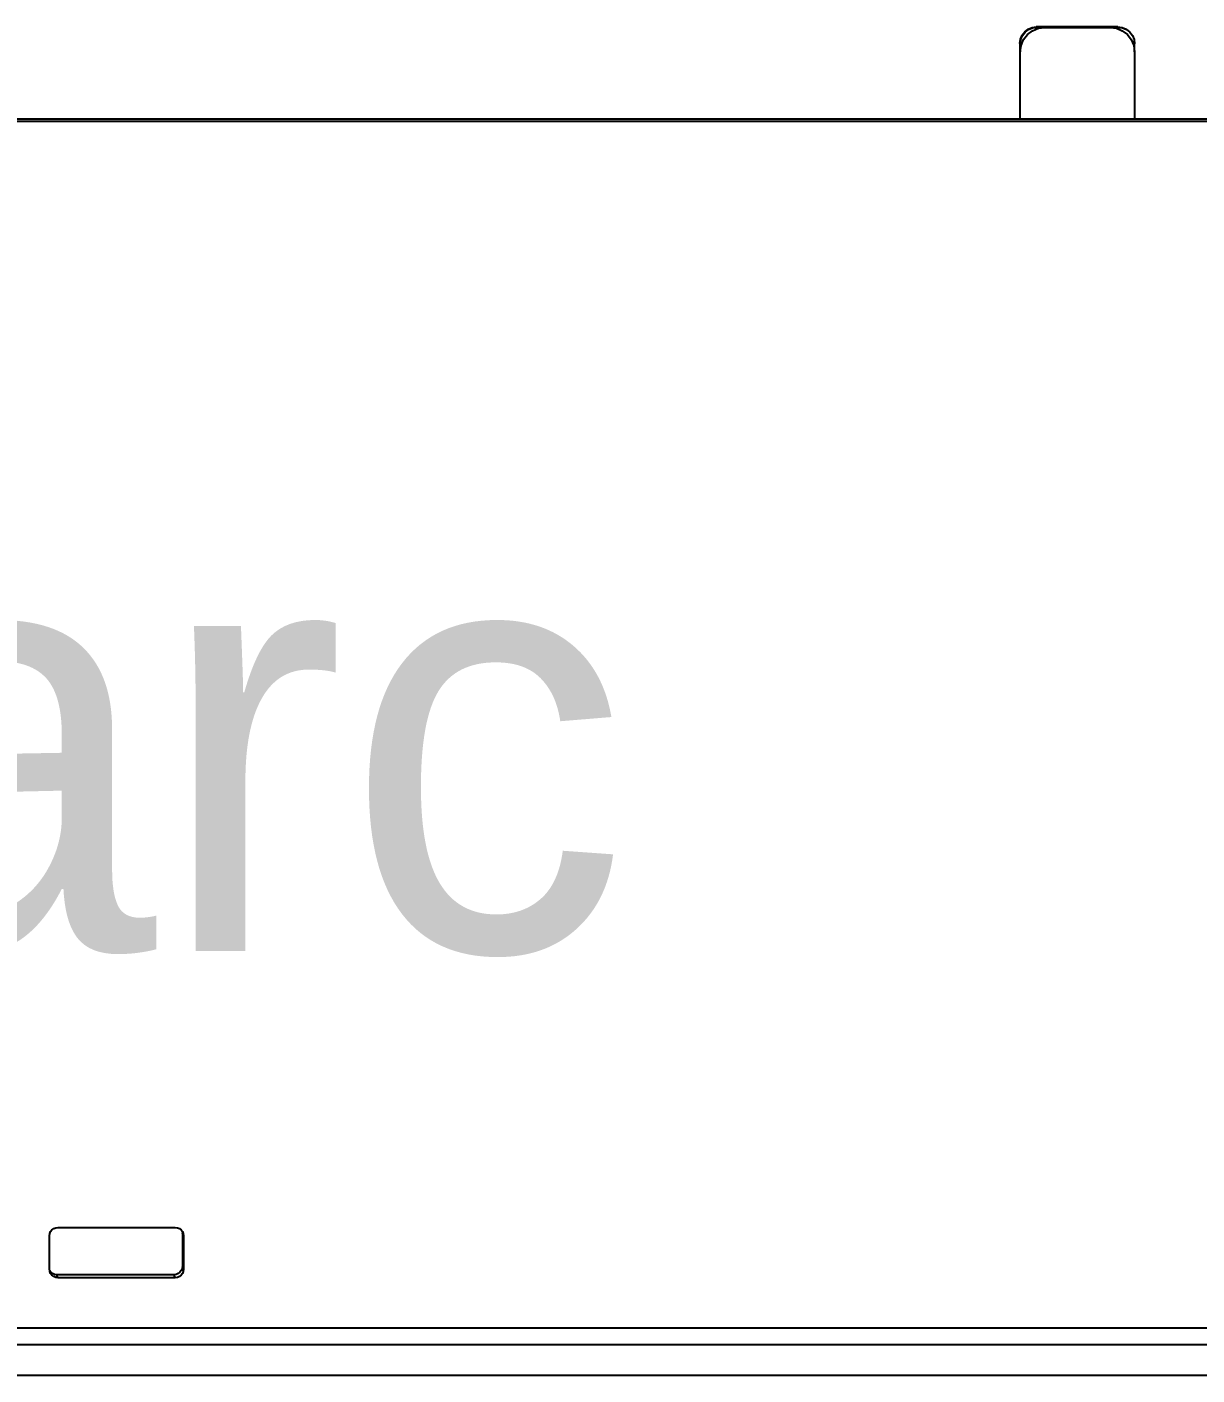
# Model space of a CAD drawing. Extents: x -4.2 to 4.2, y -5.7 to 5.7.
# Drawn here: x 0.797 to 1.35, y -2.264 to -1.627 of the extents above; entities that cross this region are included whole.
import ezdxf

# ---------------------------------------------------------------- set-up
doc = ezdxf.new("R2010")
doc.units = 0
doc.layers.get('0').update_dxf_attribs({"linetype": 'CONTINUOUS'})

msp = doc.modelspace()

# ---------------------------------------------------------------- linework, layer by layer
for p, q in [((1.2674, -1.63127), (1.26863, -1.62968)), ((1.26757, -1.63149), (1.2688, -1.6299)), ((1.26863, -1.62968), (1.27022, -1.62845)), ((1.2688, -1.6299), (1.27039, -1.62867)), ((1.26993, -1.63103), (1.27232, -1.62919)), ((1.27022, -1.62845), (1.27208, -1.62768)), ((1.27039, -1.62867), (1.27225, -1.6279)), ((1.27208, -1.62768), (1.27408, -1.62742)), ((1.27225, -1.6279), (1.27425, -1.62764)), ((1.27232, -1.62919), (1.27511, -1.62803)), ((1.27425, -1.62764), (1.27408, -1.62742)), ((1.27793, -1.62742), (1.27408, -1.62742)), ((1.2781, -1.62764), (1.27425, -1.62764)), ((1.27511, -1.62803), (1.2781, -1.62764)), ((1.2781, -1.62764), (1.27793, -1.62742)), ((1.30877, -1.62742), (1.27793, -1.62742)), ((1.2781, -1.62764), (1.30895, -1.62764)), ((1.30895, -1.62764), (1.30877, -1.62742)), ((1.31263, -1.62742), (1.30877, -1.62742)), ((1.30895, -1.62764), (1.31194, -1.62803)), ((1.31281, -1.62764), (1.30895, -1.62764)), ((1.31194, -1.62803), (1.31473, -1.62919)), ((1.31263, -1.62742), (1.31463, -1.62768)), ((1.31281, -1.62764), (1.31263, -1.62742)), ((1.31281, -1.62764), (1.3148, -1.6279)), ((1.31463, -1.62768), (1.31648, -1.62845)), ((1.31473, -1.62919), (1.31713, -1.63103)), ((1.3148, -1.6279), (1.31666, -1.62867)), ((1.31648, -1.62845), (1.31808, -1.62968)), ((1.31666, -1.62867), (1.31826, -1.6299)), ((1.31826, -1.6299), (1.31808, -1.62968)), ((1.31826, -1.6299), (1.31948, -1.63149)), ((1.26637, -1.63513), (1.26663, -1.63313)), ((1.26654, -1.63535), (1.26637, -1.63513)), ((1.26637, -1.63513), (1.26637, -1.63898)), ((1.26654, -1.63535), (1.2668, -1.63335)), ((1.26654, -1.63535), (1.26654, -1.63921)), ((1.26654, -1.63921), (1.26693, -1.63621)), ((1.26663, -1.63313), (1.2674, -1.63127)), ((1.2668, -1.63335), (1.26757, -1.63149)), ((1.26693, -1.63621), (1.26809, -1.63342)), ((1.26809, -1.63342), (1.26993, -1.63103)), ((1.31713, -1.63103), (1.31897, -1.63342)), ((1.31897, -1.63342), (1.32012, -1.63621)), ((1.31948, -1.63149), (1.32026, -1.63335)), ((1.32012, -1.63621), (1.32052, -1.63921)), ((1.32026, -1.63335), (1.32052, -1.63535)), ((1.32052, -1.63921), (1.32052, -1.63535)), ((1.26637, -1.63898), (1.26637, -1.67097)), ((1.26654, -1.63921), (1.26637, -1.63898)), ((1.26654, -1.67097), (1.26654, -1.63921)), ((1.32052, -1.63921), (1.32052, -1.67097)), ((1.38041, -1.67201), (0.42941, -1.67202)), ((1.26637, -1.67097), (0.42968, -1.67097)), ((1.26654, -1.67097), (1.26637, -1.67097)), ((1.32052, -1.67097), (1.26654, -1.67097)), ((1.37955, -1.67097), (1.32052, -1.67097)), ((0.80813, -2.1975), (0.80853, -2.19654)), ((0.80853, -2.19654), (0.80916, -2.19572)), ((0.80916, -2.19572), (0.80998, -2.19509)), ((0.80998, -2.19509), (0.81093, -2.1947)), ((0.81093, -2.1947), (0.81196, -2.19456)), ((0.81196, -2.19456), (0.86738, -2.19456)), ((0.86738, -2.19456), (0.8684, -2.1947)), ((0.8684, -2.1947), (0.86936, -2.19509)), ((0.86936, -2.19509), (0.87018, -2.19572)), ((0.87018, -2.19572), (0.87069, -2.19639)), ((0.87069, -2.19639), (0.87079, -2.19714)), ((0.87069, -2.19639), (0.87081, -2.19654)), ((0.87079, -2.19714), (0.87079, -2.21296)), ((0.87133, -2.19851), (0.87079, -2.19714)), ((0.87081, -2.19654), (0.87119, -2.19748)), ((0.808, -2.19852), (0.80813, -2.1975)), ((0.808, -2.21436), (0.808, -2.19852)), ((0.87119, -2.19748), (0.87133, -2.19851)), ((0.87133, -2.19851), (0.87133, -2.21434)), ((0.80809, -2.21503), (0.808, -2.21436)), ((0.80865, -2.21576), (0.80809, -2.21503)), ((0.80813, -2.21538), (0.80809, -2.21503)), ((0.80852, -2.21632), (0.80813, -2.21538)), ((0.80915, -2.21714), (0.80852, -2.21632)), ((0.80947, -2.21639), (0.80865, -2.21576)), ((0.86963, -2.21576), (0.86881, -2.21639)), ((0.87026, -2.21494), (0.86963, -2.21576)), ((0.8708, -2.21632), (0.87017, -2.21714)), ((0.87065, -2.21399), (0.87026, -2.21494)), ((0.87079, -2.21296), (0.87065, -2.21399)), ((0.87133, -2.21434), (0.87079, -2.21296)), ((0.87119, -2.21537), (0.8708, -2.21632)), ((0.87133, -2.21434), (0.87119, -2.21537)), ((0.80997, -2.21777), (0.80915, -2.21714)), ((0.81042, -2.21678), (0.80947, -2.21639)), ((0.81093, -2.21817), (0.80997, -2.21777)), ((0.81145, -2.21692), (0.81042, -2.21678)), ((0.81195, -2.2183), (0.81093, -2.21817)), ((0.86683, -2.21692), (0.81145, -2.21692)), ((0.81195, -2.2183), (0.81145, -2.21692)), ((0.86737, -2.2183), (0.81195, -2.2183)), ((0.86785, -2.21678), (0.86683, -2.21692)), ((0.86737, -2.2183), (0.86683, -2.21692)), ((0.8684, -2.21817), (0.86737, -2.2183)), ((0.86881, -2.21639), (0.86785, -2.21678)), ((0.86935, -2.21777), (0.8684, -2.21817)), ((0.87017, -2.21714), (0.86935, -2.21777)), ((0.28546, -2.24205), (1.39388, -2.24207)), ((1.3853, -2.25), (0.29997, -2.25)), ((0.29997, -2.2643), (1.3853, -2.2643))]:
    msp.add_line(p, q)

# ---------------------------------------------------------------- texts
msp.add_text('Marc', height=0.2).set_placement((0.48694, -2.06401))

doc.saveas('drawing.dxf')
